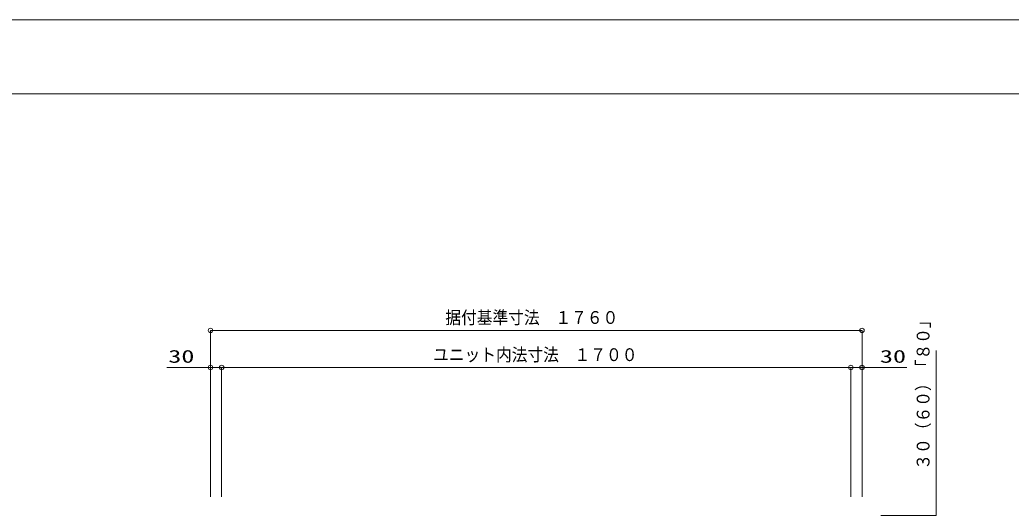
# Model space of a CAD drawing. Units: millimetres on the paper. Extents: x -305 to 305, y -152 to 152.
# Drawn here: x -164.7 to -30.8, y 82.2 to 148.5 of the extents above; entities that cross this region are included whole.
import ezdxf
from ezdxf.enums import TextEntityAlignment as Align

# ---------------------------------------------------------------- set-up
doc = ezdxf.new("R2010")
doc.units = ezdxf.units.MM
for name, color, linetype, lineweight in [('0-0_0', 7, 'Continuous', 9), ('0-3_図面枠', 3, 'Continuous', 9), ('0-4_DEFPOINTS', 7, 'Continuous', 9)]:
    doc.layers.add(name, color=color, linetype=linetype, lineweight=lineweight)
doc.styles.add('ＭＳ ゴシック', font='')
doc.styles.get('ＭＳ ゴシック').set_extended_font_data('MS Gothic')

# ---------------------------------------------------------------- blocks, each defined once
blk = doc.blocks.new('_ORIGIN')
at = {"layer": '0-0_0'}
blk.add_line((0, 0), (-1, 0), dxfattribs=at)
blk.add_circle((0, 0), 0.5, dxfattribs=at)

msp = doc.modelspace()

# ---------------------------------------------------------------- linework, layer by layer
at = {"layer": '0-0_0'}
for p, q in [((-138.934, 84.113), (-138.934, 106.573)), ((-51.534, 106.573), (-138.334, 106.573)), ((-50.934, 84.113), (-50.934, 106.573)), ((-138.934, 101.574), (-144.834, 101.574)), ((-139.534, 101.574), (-140.134, 101.574)), ((-138.934, 84.113), (-138.934, 101.574)), ((-138.934, 101.574), (-137.434, 101.574)), ((-137.434, 100.034), (-137.434, 101.574)), ((-137.434, 84.113), (-137.434, 101.573)), ((-136.834, 101.574), (-136.234, 101.574)), ((-136.834, 101.573), (-53.034, 101.573)), ((-53.034, 101.573), (-53.634, 101.573)), ((-52.434, 84.113), (-52.434, 101.573)), ((-52.434, 101.573), (-50.934, 101.573)), ((-50.334, 101.573), (-49.734, 101.573)), ((-40.933, 82.174), (-40.933, 82.774))]:
    msp.add_line(p, q, dxfattribs=at)
for points in [[(-48.394, 81.574), (-40.933, 81.574), (-40.933, 103.864)], [(-50.934, 84.113), (-50.934, 101.573), (-44.895, 101.573)]]:
    msp.add_lwpolyline(points, dxfattribs=at)
at = {"layer": '0-3_図面枠'}
msp.add_lwpolyline([(-291.017, -138.498), (108.983, -138.498), (108.983, 138.502), (-291.017, 138.502)], close=True, dxfattribs=at)
at = {"layer": '0-4_DEFPOINTS'}
msp.add_line((118.983, 148.502), (-301.017, 148.502), dxfattribs=at)

# ---------------------------------------------------------------- block references
at = {"layer": '0-0_0', "xscale": 0.6, "yscale": 0.6, "rotation": 180}
for p in [(-138.934, 106.573), (-137.434, 101.574), (-137.434, 101.573), (-50.934, 101.573)]:
    msp.add_blockref('_ORIGIN', p, dxfattribs=at)
at = {"layer": '0-0_0', "xscale": 0.6, "yscale": 0.6}
for p in [(-50.934, 106.573), (-138.934, 101.574), (-52.434, 101.573), (-52.434, 101.573)]:
    msp.add_blockref('_ORIGIN', p, dxfattribs=at)

# ---------------------------------------------------------------- texts
at = {"layer": '0-0_0', "style": 'ＭＳ ゴシック'}
for s, width, p in [('据付基準寸法\u3000１７６０', 0.9, (-107.216, 106.935)), ('30', 1.5, (-144.642, 101.691)), ('ユニット内法寸法\u3000１７００', 0.9, (-108.869, 101.915)), ('30', 1.5, (-48.516, 101.69))]:
    msp.add_text(s, height=1.73, dxfattribs=dict(at, width=width)).set_placement(p, align=Align.BOTTOM_LEFT)
at = {"layer": '0-0_0', "style": 'ＭＳ ゴシック', "width": 0.9}
msp.add_text('３０（６０）「８０」', height=1.73, rotation=90, dxfattribs=at).set_placement((-41.295, 87.775), align=Align.BOTTOM_LEFT)

doc.saveas('drawing.dxf')
